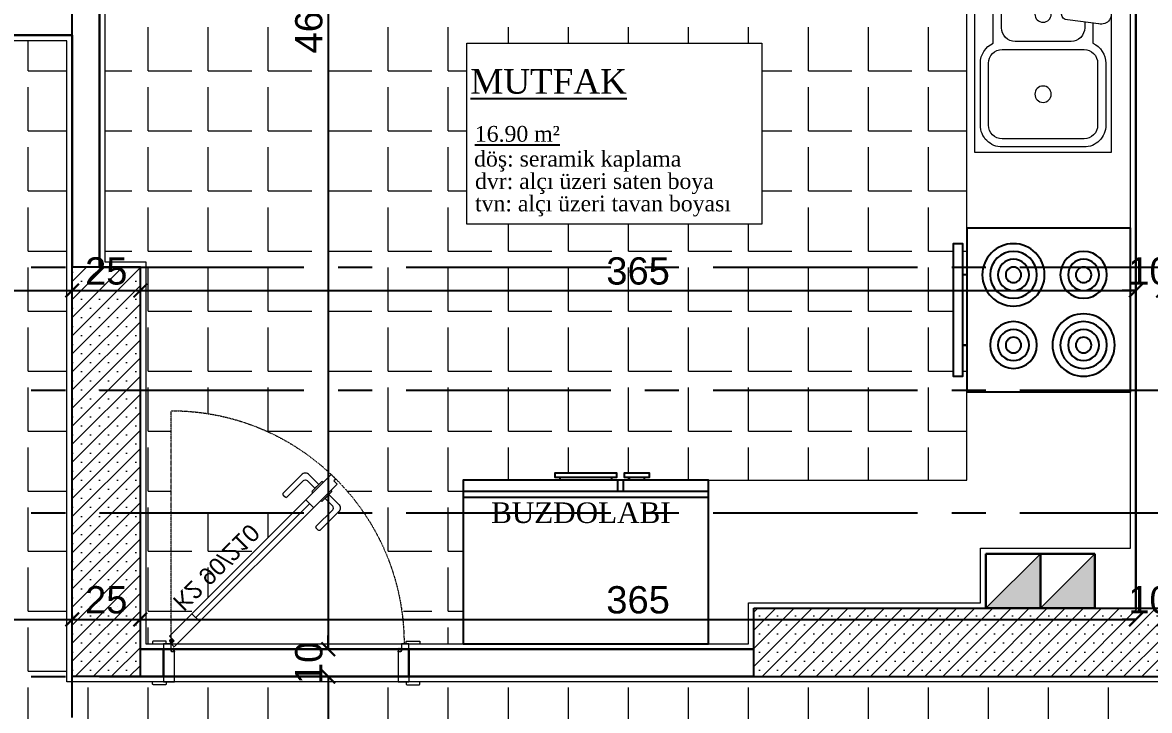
# Model space of a CAD drawing. Header units: millimetres. Extents: x 2778 to 13672, y 1832 to 5175.
# Drawn here: x 5573.4 to 5986.6, y 3942.8 to 4194.9 of the extents above; entities that cross this region are included whole.
import ezdxf

# ---------------------------------------------------------------- set-up
doc = ezdxf.new("R2010")
doc.units = ezdxf.units.MM
for name, pattern in [('CENTER2', [112.5, 75, -12.5, 12.5, -12.5]), ('DASHDOT2', [12.7, 6.35, -3.175, 0, -3.175]), ('DOTX2', [0.5, 0, -0.5])]:
    doc.linetypes.add(name, pattern=pattern)
for name, color, linetype in [('7-DCR-FRN', 8, 'Continuous'), ('@A_HH', 1, 'Continuous'), ('Panel', 7, 'Continuous'), ('Yazi', 7, 'Continuous')]:
    doc.layers.add(name, color=color, linetype=linetype)
for name, color, linetype, lineweight in [('aks', 251, 'DASHDOT2', 35), ('duvar', 232, 'Continuous', 30), ('ince', 37, 'Continuous', 0), ('iz', 1, 'DOTX2', 20), ('kapı', 3, 'Continuous', 18), ('sıva iç', 21, 'Continuous', 0), ('tarama', 251, 'Continuous', 0), ('TEFRİŞ', 251, 'Continuous', 25), ('yazı', 11, 'Continuous', 20), ('z - tarama', 251, 'Continuous', 18), ('ölçü dış', 192, 'Continuous', 20), ('ÖLÇÜ İÇ', 7, 'Continuous', 9)]:
    doc.layers.add(name, color=color, linetype=linetype, lineweight=lineweight)
doc.styles.get("Standard").update_dxf_attribs({"font": 'arial.ttf'})
doc.styles.add('STYLE3', font='times.ttf', dxfattribs={"height": 12})
doc.styles.add('Times roman', font='times.ttf')
doc.dimstyles.new('zulay iç ölçü', dxfattribs={"dimtxt": 10, "dimasz": 5, "dimexe": 0.18, "dimexo": 0, "dimgap": 2, "dimtad": 3, "dimdec": 0, "dimzin": 0, "dimdsep": 46, "dimtxsty": 'Standard', "dimblk": 'ARCHTICK', "dimcen": 0.09, "dimse1": 1, "dimse2": 1, "dimadec": 0, "dimazin": 0, "dimtfac": 1, "dimtdec": 0, "dimtix": 1, "dimtofl": 0, "dimtmove": 0, "dimatfit": 3, "dimldrblk": 'ARCHTICK', "dimfxl": 1, "dimtolj": 1, "dimtzin": 0, "dimarcsym": 0})
pattern_1 = [(45, (0, 0), (-3.314563, 3.314563), []), (45, (3.3146, 0), (-3.314563, 3.314563), [0, -4.6875])]
pattern_2 = [(0, (-1057024.51, 409725.164), (0, 22), [16, -6]), (90, (-1057024.51, 409725.164), (-22, 1e-15), [16, -6])]

# ---------------------------------------------------------------- blocks, each defined once
blk = doc.blocks.new('IDE242Entity680')
at = {"layer": 'Panel', "linetype": 'Continuous', "lineweight": 5}
h = blk.add_hatch(dxfattribs=at)
h.set_pattern_fill('SACNCR', color=163, scale=50, style=0)
h.set_pattern_definition(pattern_1)
h.paths.add_polyline_path([(2690, 1490), (2840, 1490), (2840, 1465), (2690, 1465)])
blk = doc.blocks.new('IDE242Entity681')
at = {"layer": 'Panel', "color": 164, "linetype": 'Continuous', "lineweight": -3}
blk.add_lwpolyline([(2690, 1465), (2690, 1490)], dxfattribs=at)
blk = doc.blocks.new('IDE242Entity682')
at = {"layer": 'Panel', "color": 164, "linetype": 'Continuous', "lineweight": -3}
blk.add_lwpolyline([(2690, 1465), (2840, 1465)], dxfattribs=at)
blk = doc.blocks.new('IDE242Entity684')
at = {"layer": 'Panel', "color": 164, "linetype": 'Continuous', "lineweight": -3}
blk.add_lwpolyline([(2690, 1490), (2840, 1490)], dxfattribs=at)
blk = doc.blocks.new('IDE242Entity904')
at = {"layer": 'Panel', "linetype": 'Continuous', "lineweight": 5}
h = blk.add_hatch(dxfattribs=at)
h.set_pattern_fill('SACNCR', color=163, scale=50, style=0)
h.set_pattern_definition(pattern_1)
h.paths.add_polyline_path([(2440, 1465), (2440, 1615), (2465, 1615), (2465, 1465)])
blk = doc.blocks.new('IDE242Entity905')
at = {"layer": 'Panel', "color": 164, "linetype": 'Continuous', "lineweight": -3}
blk.add_lwpolyline([(2465, 1465), (2440, 1465)], dxfattribs=at)
blk = doc.blocks.new('IDE242Entity906')
at = {"layer": 'Panel', "color": 164, "linetype": 'Continuous', "lineweight": -3}
blk.add_lwpolyline([(2465, 1465), (2465, 1615)], dxfattribs=at)
blk = doc.blocks.new('IDE242Entity907')
at = {"layer": 'Panel', "color": 164, "linetype": 'Continuous', "lineweight": -3}
blk.add_lwpolyline([(2465, 1615), (2440, 1615)], dxfattribs=at)
blk = doc.blocks.new('IDE242Entity908')
at = {"layer": 'Panel', "color": 164, "linetype": 'Continuous', "lineweight": -3}
blk.add_lwpolyline([(2440, 1465), (2440, 1615)], dxfattribs=at)
blk = doc.blocks.new('sadsfsfsf')
at = {"layer": 'ince'}
for p, q in [((0.7, 0), (-0.7, 0)), ((0, 0.7), (0, -0.7))]:
    blk.add_line(p, q, dxfattribs=at)
for radius in [0.6, 0.45]:
    blk.add_circle((0, 0), radius, dxfattribs=at)
blk = doc.blocks.new('eddeded')
at = {"layer": 'duvar'}
for p, q in [((-48.21, 54.38), (-38.21, 54.38)), ((-48.21, -35.62), (-38.21, -35.62))]:
    blk.add_line(p, q, dxfattribs=at)
at = {"layer": 'ince'}
blk.add_line((-26.6, -23.78), (15.13, 17.96), dxfattribs=at)
for points in [[(-50.21, 53.38), (-50.96, 53.38, -0.414214), (-51.21, 53.63), (-51.21, 58.13, -0.414214), (-50.96, 58.38), (-50.21, 58.38)], [(-36.21, 53.38), (-35.46, 53.38, 0.414214), (-35.21, 53.63), (-35.21, 58.13, 0.414214), (-35.46, 58.38), (-36.21, 58.38)], [(-50.21, -34.62), (-50.96, -34.62, 0.414214), (-51.21, -34.87), (-51.21, -39.37, 0.414214), (-50.96, -39.62), (-50.21, -39.62)], [(-36.21, -34.62), (-35.46, -34.62, -0.414214), (-35.21, -34.87), (-35.21, -39.37, -0.414214), (-35.46, -39.62), (-36.21, -39.62)]]:
    blk.add_lwpolyline(points, format="xyb", dxfattribs=at)
for points in [[(-39.11, 51.33), (-39.11, 50.38), (-37.81, 50.68), (-37.81, 50.81, -0.112206), (-37.91, 50.76), (-38.72, 50.57, -0.482314), (-39.02, 50.82), (-39.02, 51.24, -0.414214), (-38.77, 51.49), (-37.97, 51.49, -0.170049), (-37.81, 51.43), (-37.81, 51.58), (-38.86, 51.58, 0.414214)], [(17.08, 23.59), (18.49, 25), (14.96, 28.54, 0.414214), (12.13, 28.54), (5.41, 21.82, 0.414214), (5.41, 21.11), (6.12, 20.4, 0.414214), (6.83, 20.4), (12.84, 26.41, -0.414214), (14.25, 26.41)], [(20.76, 19.91), (22.17, 21.32), (25.71, 17.79, -0.414214), (25.71, 14.96), (18.99, 8.24, -0.414214), (18.28, 8.24), (17.58, 8.95, -0.414214), (17.58, 9.66), (23.59, 15.67, 0.414214), (23.59, 17.08)], [(-39.11, -31.62), (-39.11, -32.57, 0.414214), (-38.86, -32.82), (-37.81, -32.82), (-37.81, -32.67, -0.170049), (-37.97, -32.73), (-38.77, -32.73, -0.414214), (-39.02, -32.48), (-39.02, -32.06, -0.482314), (-38.72, -31.81), (-37.91, -32, -0.112206), (-37.81, -32.05), (-37.81, -31.92)]]:
    blk.add_lwpolyline(points, format="xyb", close=True, dxfattribs=at)
for points in [[(20.04, 25.7), (19.62, 26.12), (15.96, 22.47), (16.38, 22.04)], [(22.87, 22.87), (23.29, 22.44), (19.64, 18.79), (19.21, 19.21)]]:
    blk.add_lwpolyline(points, dxfattribs=at)
at = {"layer": 'iz', "ltscale": 0.1}
for p, q in [((-48.21, -35.62), (-48.21, 54.38)), ((-38.21, -35.62), (-38.21, 54.38)), ((-36.21, -32.82), (49.19, -32.82))]:
    blk.add_line(p, q, dxfattribs=at)
blk.add_arc((-36.22, -32.83), 85.41, 0.0042, 89.9958, dxfattribs=at)
at = {"layer": 'kapı'}
for p, q in [((13.72, 19.37), (16.54, 16.54)), ((-28.02, -22.36), (-25.19, -25.19))]:
    blk.add_line(p, q, dxfattribs=at)
for points in [[(-36.21, 54.38), (-36.21, 51.58), (-38.86, 51.58, 0.414214), (-39.11, 51.33), (-39.11, 50.38), (-50.21, 50.38), (-50.21, 54.38)], [(-50.21, -35.62), (-50.21, -31.62), (-39.11, -31.62), (-39.11, -32.57, 0.414214), (-38.86, -32.82), (-36.21, -32.82), (-36.21, -35.62), (-36.21, -35.62)]]:
    blk.add_lwpolyline(points, format="xyb", dxfattribs=at)
blk.add_lwpolyline([(-36.21, -32.82), (-35.15, -31.76), (-33.46, -33.46), (25.87, 25.87), (24.17, 27.57), (23.47, 26.86), (22.33, 27.99), (-37.35, -31.69), (-36.21, -32.82)], dxfattribs=at)
at = {"layer": 'sıva iç'}
for p, q in [((-48.21, 54.38), (-50.21, 54.38)), ((-38.21, 54.38), (-36.21, 54.38)), ((-48.21, -35.62), (-50.21, -35.62)), ((-36.21, -35.62), (-38.21, -35.62))]:
    blk.add_line(p, q, dxfattribs=at)
at = {"layer": 'ölçü dış'}
blk.add_line((-38.21, -35.62), (-48.21, -35.62), dxfattribs=at)
at = {"layer": 'ince', "rotation": 90}
blk.add_blockref('sadsfsfsf', (-35.15, -32.82), dxfattribs=at)
at = {"layer": 'yazı'}
blk.add_text('K2 90/210', height=6.328, rotation=45, dxfattribs=at).set_placement((-20.24, -32.71))
blk = doc.blocks.new('DGFDGFDG')
at = {"layer": 'tarama'}
h = blk.add_hatch(color=256, dxfattribs=at)
h.dxf.hatch_style = 1
h.paths.add_polyline_path([(650023.04, -115859.89), (650043.04, -115879.89), (650043.04, -115859.89)])
h = blk.add_hatch(color=256, dxfattribs=at)
h.dxf.hatch_style = 1
h.paths.add_polyline_path([(650043.04, -115859.89), (650063.04, -115879.89), (650063.04, -115859.89)])
at = {"layer": '@A_HH', "linetype": 'Continuous', "lineweight": 0}
for p, q in [((650043.04, -115879.89), (650043.04, -115859.89)), ((650043.04, -115879.89), (650043.04, -115859.89)), ((650063.04, -115879.89), (650063.04, -115859.89)), ((650063.04, -115879.89), (650063.04, -115859.89))]:
    blk.add_line(p, q, dxfattribs=at)
at = {"layer": 'duvar'}
for p, q in [((650043.04, -115859.89), (650023.04, -115859.89)), ((650043.04, -115859.89), (650023.04, -115859.89)), ((650043.04, -115859.89), (650023.04, -115859.89)), ((650023.04, -115859.89), (650043.04, -115859.89)), ((650043.04, -115859.89), (650023.04, -115859.89)), ((650043.04, -115859.89), (650023.04, -115859.89)), ((650023.04, -115859.89), (650043.04, -115859.89)), ((650063.04, -115859.89), (650043.04, -115859.89)), ((650063.04, -115859.89), (650043.04, -115859.89)), ((650063.04, -115859.89), (650043.04, -115859.89)), ((650043.04, -115859.89), (650063.04, -115859.89)), ((650063.04, -115859.89), (650043.04, -115859.89)), ((650063.04, -115859.89), (650043.04, -115859.89)), ((650043.04, -115859.89), (650063.04, -115859.89)), ((650043.04, -115859.89), (650043.04, -115879.89)), ((650043.04, -115859.89), (650043.04, -115879.89)), ((650043.04, -115859.89), (650043.04, -115879.89)), ((650043.04, -115879.89), (650043.04, -115859.89)), ((650043.04, -115859.89), (650043.04, -115879.89)), ((650043.04, -115879.89), (650043.04, -115859.89)), ((650043.04, -115879.89), (650043.04, -115859.89)), ((650063.04, -115859.89), (650063.04, -115879.89)), ((650063.04, -115859.89), (650063.04, -115879.89)), ((650063.04, -115859.89), (650063.04, -115879.89)), ((650063.04, -115879.89), (650063.04, -115859.89)), ((650063.04, -115859.89), (650063.04, -115879.89)), ((650063.04, -115879.89), (650063.04, -115859.89)), ((650063.04, -115879.89), (650063.04, -115859.89)), ((650043.04, -115864.89), (650043.04, -115869.89)), ((650063.04, -115864.89), (650063.04, -115869.89)), ((650023.04, -115879.89), (650043.04, -115879.89)), ((650043.04, -115879.89), (650023.04, -115879.89)), ((650023.04, -115879.89), (650043.04, -115879.89)), ((650023.04, -115879.89), (650043.04, -115879.89)), ((650023.04, -115879.89), (650043.04, -115879.89)), ((650023.04, -115879.89), (650043.04, -115879.89)), ((650023.04, -115879.89), (650043.04, -115879.89)), ((650043.04, -115879.89), (650023.04, -115879.89)), ((650043.04, -115879.89), (650023.04, -115879.89)), ((650043.04, -115879.89), (650023.04, -115879.89)), ((650023.04, -115879.89), (650043.04, -115879.89)), ((650043.04, -115879.89), (650023.04, -115879.89)), ((650043.04, -115879.89), (650023.04, -115879.89)), ((650023.04, -115879.89), (650043.04, -115879.89)), ((650043.04, -115879.89), (650063.04, -115879.89)), ((650063.04, -115879.89), (650043.04, -115879.89)), ((650043.04, -115879.89), (650063.04, -115879.89)), ((650043.04, -115879.89), (650063.04, -115879.89)), ((650043.04, -115879.89), (650063.04, -115879.89)), ((650043.04, -115879.89), (650063.04, -115879.89)), ((650043.04, -115879.89), (650063.04, -115879.89)), ((650063.04, -115879.89), (650043.04, -115879.89)), ((650063.04, -115879.89), (650043.04, -115879.89)), ((650063.04, -115879.89), (650043.04, -115879.89)), ((650043.04, -115879.89), (650063.04, -115879.89)), ((650063.04, -115879.89), (650043.04, -115879.89)), ((650063.04, -115879.89), (650043.04, -115879.89)), ((650043.04, -115879.89), (650063.04, -115879.89))]:
    blk.add_line(p, q, dxfattribs=at)
at = {"layer": 'duvar', "color": 7}
for p, q in [((650043.04, -115859.89), (650023.04, -115859.89)), ((650023.04, -115859.89), (650023.04, -115879.89)), ((650063.04, -115859.89), (650043.04, -115859.89)), ((650043.04, -115859.89), (650043.04, -115879.89)), ((650043.04, -115859.89), (650043.04, -115879.89)), ((650063.04, -115859.89), (650063.04, -115879.89)), ((650043.04, -115879.89), (650023.04, -115879.89)), ((650043.04, -115879.89), (650023.04, -115879.89)), ((650041.04, -115879.89), (650043.04, -115879.89)), ((650063.04, -115879.89), (650043.04, -115879.89)), ((650063.04, -115879.89), (650043.04, -115879.89)), ((650061.04, -115879.89), (650063.04, -115879.89))]:
    blk.add_line(p, q, dxfattribs=at)
at = {"layer": 'duvar'}
for points in [[(650023.04, -115859.89), (650043.04, -115859.89)], [(650043.04, -115859.89), (650063.04, -115859.89)], [(650043.04, -115879.89), (650043.04, -115859.89)], [(650063.04, -115879.89), (650063.04, -115859.89)], [(650023.04, -115879.89), (650043.04, -115879.89)], [(650043.04, -115879.89), (650063.04, -115879.89)]]:
    blk.add_lwpolyline(points, dxfattribs=at)
at = {"layer": 'ince'}
for p, q in [((650043.04, -115879.89), (650023.04, -115859.89)), ((650063.04, -115879.89), (650043.04, -115859.89))]:
    blk.add_line(p, q, dxfattribs=at)
at = {"layer": 'sıva iç'}
for p, q in [((650041.04, -115879.85), (650041.04, -115879.89)), ((650061.04, -115879.85), (650061.04, -115879.89))]:
    blk.add_line(p, q, dxfattribs=at)
blk = doc.blocks.new('*U36')
at = {"layer": '7-DCR-FRN', "linetype": 'Continuous', "lineweight": 5}
for p, q in [((47.01, 46.31), (48.55, 33.93)), ((54.39, 46.31), (52.85, 33.93))]:
    blk.add_line(p, q, dxfattribs=at)
at = {"layer": '7-DCR-FRN', "linetype": 'Continuous', "lineweight": 18}
for p, q in [((63.7, 26.5), (82.2, 45)), ((63.7, 36.5), (72.2, 45)), ((63.7, 31.5), (77.2, 45)), ((64.06, 41.86), (66.84, 44.64)), ((68.7, 26.5), (87.2, 45)), ((73.7, 26.5), (91.85, 44.65)), ((78.7, 26.5), (94.46, 42.26)), ((83.7, 26.5), (95, 37.8)), ((88.7, 26.5), (95, 32.8)), ((93.7, 26.5), (95, 27.8)), ((63.7, 23.5), (82.2, 5)), ((68.7, 23.5), (87.2, 5)), ((73.7, 23.5), (91.85, 5.35)), ((78.7, 23.5), (94.46, 7.74)), ((83.7, 23.5), (95, 12.2)), ((88.7, 23.5), (95, 17.2)), ((93.7, 23.5), (95, 22.2)), ((63.7, 18.5), (77.2, 5)), ((63.7, 13.5), (72.2, 5)), ((64.06, 8.14), (66.84, 5.36))]:
    blk.add_line(p, q, dxfattribs=at)
at = {"layer": '7-DCR-FRN', "linetype": 'Continuous', "lineweight": 18, "flags": 128}
blk.add_lwpolyline([(100, 50), (0, 50), (0, 0), (100, 0)], close=True, dxfattribs=at)
blk.add_lwpolyline([(100, 50), (0, 50), (0, 0), (100, 0)], close=True, dxfattribs=at)
for points in [[(47.39, 43.25), (40.01, 43.25, 0.296358), (32.7, 48), (10, 48, 0.414214), (2, 40), (2, 10, 0.414214), (10, 2), (32.7, 2, 0.296358), (40.01, 6.75), (61.39, 6.75)], [(61.39, 6.75, 0.296358), (68.7, 2), (90, 2, 0.414214), (98, 10), (98, 40, 0.414214), (90, 48), (68.7, 48, 0.296358), (61.39, 43.25), (54.01, 43.25)], [(47.76, 40.25), (45.7, 40.25, 0.414214), (40.7, 35.25), (40.7, 14.75, 0.414214), (45.7, 9.75), (55.7, 9.75)], [(55.7, 9.75, 0.414214), (60.7, 14.75), (60.7, 35.25, 0.414214), (55.7, 40.25), (53.64, 40.25)]]:
    blk.add_lwpolyline(points, format="xyb", dxfattribs=at)
blk.add_lwpolyline([(10, 45, 0.414214), (5, 40), (5, 10, 0.414214), (10, 5), (32.7, 5, 0.414214), (37.7, 10), (37.7, 40, 0.414214), (32.7, 45)], format="xyb", close=True, dxfattribs=at)
at = {"layer": '7-DCR-FRN', "linetype": 'Continuous', "lineweight": 18}
for centre in [(21.35, 25), (50.7, 25)]:
    blk.add_circle(centre, 3, dxfattribs=at)
at = {"layer": '7-DCR-FRN', "linetype": 'Continuous', "lineweight": 5}
for centre, radius, start, end in [((50.7, 46.31), 3.69, 345.7493, 194.2507), ((50.7, 33.93), 2.15, 180, 0)]:
    blk.add_arc(centre, radius, start, end, dxfattribs=at)
blk = doc.blocks.new('*U30')
at = {"layer": '7-DCR-FRN'}
for p, q in [((-12.86, 28.18), (-12.86, 29.57)), ((12.86, 28.18), (12.86, 29.57))]:
    blk.add_line(p, q, dxfattribs=at)
for points in [[(12.86, 28.18), (30, 28.18), (30, -31.82), (-30, -31.82), (-30, 28.18), (-12.86, 28.18), (-12.86, 29.57), (-24.29, 29.57), (-24.29, 33.18), (24.29, 33.18), (24.29, 29.57), (12.86, 29.57)], [(24.29, 29.57), (-24.29, 29.57), (-24.29, 33.18), (24.29, 33.18)], [(-30, -31.82), (-30, 28.18), (30, 28.18), (30, -31.82)]]:
    blk.add_lwpolyline(points, close=True, dxfattribs=at)
for centre, radius in [((-12.86, 11.04), 11.43), ((-12.86, 11.04), 8.57), ((-12.86, 11.04), 5.71), ((12.86, 11.04), 8.57), ((12.86, 11.04), 5.71), ((-12.86, 11.04), 2.86), ((12.86, 11.04), 2.86), ((12.86, -14.67), 11.43), ((-12.86, -14.67), 8.57), ((12.86, -14.67), 8.57), ((-12.86, -14.67), 5.71), ((-12.86, -14.67), 2.86), ((12.86, -14.67), 5.71), ((12.86, -14.67), 2.86)]:
    blk.add_circle(centre, radius, dxfattribs=at)
blk = doc.blocks.new('*U32')
at = {"layer": '7-DCR-FRN'}
for p, q in [((4.21, 0), (4.21, 90)), ((6.33, 0), (6.33, 90)), ((0, 54.44), (-0.9, 54.44)), ((0, 54.44), (-0.9, 54.44)), ((-0.9, 35.54), (0, 35.54)), ((-0.9, 35.54), (0, 35.54)), ((0, 28.93), (-0.9, 28.93)), ((0, 28.93), (-0.9, 28.93)), ((0, 31.25), (4.21, 31.25)), ((-0.9, 23.6), (0, 23.6)), ((-0.9, 23.6), (0, 23.6))]:
    blk.add_line(p, q, dxfattribs=at)
for points in [[(0, 90), (60, 90), (60, 0), (0, 0)], [(-2.7, 56.28), (-2.7, 33.69), (-0.9, 33.69), (-0.9, 56.28)], [(-2.7, 21.76), (-0.9, 21.76), (-0.9, 30.77), (-2.7, 30.77)]]:
    blk.add_lwpolyline(points, close=True, dxfattribs=at)
for points in [[(0, 54.44), (0, 90), (60, 90), (60, 0), (0, 0), (0, 23.6)], [(-0.9, 54.44), (-0.9, 56.28), (-2.7, 56.28), (-2.7, 33.69), (-0.9, 33.69), (-0.9, 35.54)], [(0, 28.93), (0, 35.54)], [(4.21, 33.21), (0, 33.21), (0, 33.69)], [(-0.9, 28.93), (-0.9, 30.77), (-2.7, 30.77), (-2.7, 21.76), (-0.9, 21.76), (-0.9, 23.6)]]:
    blk.add_lwpolyline(points, dxfattribs=at)
blk = doc.blocks.new('_ArchTick')
at = {"color": 0, "linetype": 'ByBlock', "const_width": 0.15}
blk.add_lwpolyline([(-0.5, -0.5), (0.5, 0.5)], dxfattribs=at)
blk = doc.blocks.new('*D2625')
at = {"layer": 'Defpoints', "color": 0, "transparency": 16777216}
for p in [(4741.58, 4096.71), (5591.58, 4096.71), (5591.58, 4096.71)]:
    blk.add_point(p, dxfattribs=at)
at = {"layer": 'ÖLÇÜ İÇ', "color": 0, "lineweight": -2, "transparency": 16777216}
blk.add_line((4741.58, 4096.71), (5591.58, 4096.71), dxfattribs=at)
at = {"layer": 'ÖLÇÜ İÇ', "color": 0, "lineweight": -2, "transparency": 16777216, "xscale": 5, "yscale": 5, "zscale": 5, "rotation": 180}
blk.add_blockref('_ArchTick', (4741.58, 4096.71), dxfattribs=at)
at = {"layer": 'ÖLÇÜ İÇ', "color": 0, "lineweight": -2, "transparency": 16777216, "xscale": 5, "yscale": 5, "zscale": 5}
blk.add_blockref('_ArchTick', (5591.58, 4096.71), dxfattribs=at)
at = {"layer": 'ÖLÇÜ İÇ', "color": 0, "transparency": 16777216, "insert": (5166.58, 4103.81), "char_height": 10, "attachment_point": 5}
blk.add_mtext('\\A1;850', dxfattribs=at)
blk = doc.blocks.new('*D2626')
at = {"layer": 'Defpoints', "color": 0, "transparency": 16777216}
for p in [(5591.58, 4096.71), (5616.58, 4096.71), (5616.58, 4096.71)]:
    blk.add_point(p, dxfattribs=at)
at = {"layer": 'ÖLÇÜ İÇ', "color": 0, "lineweight": -2, "transparency": 16777216}
blk.add_line((5591.58, 4096.71), (5616.58, 4096.71), dxfattribs=at)
at = {"layer": 'ÖLÇÜ İÇ', "color": 0, "lineweight": -2, "transparency": 16777216, "xscale": 5, "yscale": 5, "zscale": 5, "rotation": 180}
blk.add_blockref('_ArchTick', (5591.58, 4096.71), dxfattribs=at)
at = {"layer": 'ÖLÇÜ İÇ', "color": 0, "lineweight": -2, "transparency": 16777216, "xscale": 5, "yscale": 5, "zscale": 5}
blk.add_blockref('_ArchTick', (5616.58, 4096.71), dxfattribs=at)
at = {"layer": 'ÖLÇÜ İÇ', "color": 0, "transparency": 16777216, "insert": (5604.08, 4103.81), "char_height": 10, "attachment_point": 5}
blk.add_mtext('\\A1;25', dxfattribs=at)
blk = doc.blocks.new('*D2627')
at = {"layer": 'Defpoints', "color": 0, "transparency": 16777216}
for p in [(5616.58, 4096.71), (5981.58, 4096.71), (5981.58, 4096.71)]:
    blk.add_point(p, dxfattribs=at)
at = {"layer": 'ÖLÇÜ İÇ', "color": 0, "lineweight": -2, "transparency": 16777216}
blk.add_line((5616.58, 4096.71), (5981.58, 4096.71), dxfattribs=at)
at = {"layer": 'ÖLÇÜ İÇ', "color": 0, "lineweight": -2, "transparency": 16777216, "xscale": 5, "yscale": 5, "zscale": 5, "rotation": 180}
blk.add_blockref('_ArchTick', (5616.58, 4096.71), dxfattribs=at)
at = {"layer": 'ÖLÇÜ İÇ', "color": 0, "lineweight": -2, "transparency": 16777216, "xscale": 5, "yscale": 5, "zscale": 5}
blk.add_blockref('_ArchTick', (5981.58, 4096.71), dxfattribs=at)
at = {"layer": 'ÖLÇÜ İÇ', "color": 0, "transparency": 16777216, "insert": (5799.08, 4103.81), "char_height": 10, "attachment_point": 5}
blk.add_mtext('\\A1;365', dxfattribs=at)
blk = doc.blocks.new('*D2628')
at = {"layer": 'Defpoints', "color": 0, "transparency": 16777216}
for p in [(5981.58, 4096.71), (5991.58, 4096.71), (5991.58, 4096.71)]:
    blk.add_point(p, dxfattribs=at)
at = {"layer": 'ÖLÇÜ İÇ', "color": 0, "lineweight": -2, "transparency": 16777216}
for p, q in [((5981.58, 4096.71), (5976.58, 4096.71)), ((5991.58, 4096.71), (5996.58, 4096.71))]:
    blk.add_line(p, q, dxfattribs=at)
at = {"layer": 'ÖLÇÜ İÇ', "color": 0, "lineweight": -2, "transparency": 16777216, "xscale": 5, "yscale": 5, "zscale": 5}
blk.add_blockref('_ArchTick', (5981.58, 4096.71), dxfattribs=at)
at = {"layer": 'ÖLÇÜ İÇ', "color": 0, "lineweight": -2, "transparency": 16777216, "xscale": 5, "yscale": 5, "zscale": 5, "rotation": 180}
blk.add_blockref('_ArchTick', (5991.58, 4096.71), dxfattribs=at)
at = {"layer": 'ÖLÇÜ İÇ', "color": 0, "transparency": 16777216, "insert": (5986.58, 4103.81), "char_height": 10, "attachment_point": 5}
blk.add_mtext('\\A1;10', dxfattribs=at)
blk = doc.blocks.new('*D2657')
at = {"layer": 'Defpoints', "color": 0, "transparency": 16777216}
for p in [(5391.58, 3976.17), (5591.58, 3976.17), (5591.58, 3976.17)]:
    blk.add_point(p, dxfattribs=at)
at = {"layer": 'ÖLÇÜ İÇ', "color": 0, "lineweight": -2, "transparency": 16777216}
blk.add_line((5391.58, 3976.17), (5591.58, 3976.17), dxfattribs=at)
at = {"layer": 'ÖLÇÜ İÇ', "color": 0, "lineweight": -2, "transparency": 16777216, "xscale": 5, "yscale": 5, "zscale": 5, "rotation": 180}
blk.add_blockref('_ArchTick', (5391.58, 3976.17), dxfattribs=at)
at = {"layer": 'ÖLÇÜ İÇ', "color": 0, "lineweight": -2, "transparency": 16777216, "xscale": 5, "yscale": 5, "zscale": 5}
blk.add_blockref('_ArchTick', (5591.58, 3976.17), dxfattribs=at)
at = {"layer": 'ÖLÇÜ İÇ', "color": 0, "transparency": 16777216, "insert": (5491.58, 3983.28), "char_height": 10, "attachment_point": 5}
blk.add_mtext('\\A1;200', dxfattribs=at)
blk = doc.blocks.new('*D2658')
at = {"layer": 'Defpoints', "color": 0, "transparency": 16777216}
for p in [(5591.58, 3976.17), (5616.58, 3976.17), (5616.58, 3976.17)]:
    blk.add_point(p, dxfattribs=at)
at = {"layer": 'ÖLÇÜ İÇ', "color": 0, "lineweight": -2, "transparency": 16777216}
blk.add_line((5591.58, 3976.17), (5616.58, 3976.17), dxfattribs=at)
at = {"layer": 'ÖLÇÜ İÇ', "color": 0, "lineweight": -2, "transparency": 16777216, "xscale": 5, "yscale": 5, "zscale": 5, "rotation": 180}
blk.add_blockref('_ArchTick', (5591.58, 3976.17), dxfattribs=at)
at = {"layer": 'ÖLÇÜ İÇ', "color": 0, "lineweight": -2, "transparency": 16777216, "xscale": 5, "yscale": 5, "zscale": 5}
blk.add_blockref('_ArchTick', (5616.58, 3976.17), dxfattribs=at)
at = {"layer": 'ÖLÇÜ İÇ', "color": 0, "transparency": 16777216, "insert": (5604.08, 3983.28), "char_height": 10, "attachment_point": 5}
blk.add_mtext('\\A1;25', dxfattribs=at)
blk = doc.blocks.new('*D2659')
at = {"layer": 'Defpoints', "color": 0, "transparency": 16777216}
for p in [(5981.58, 3980.23), (5616.58, 3976.17), (5981.58, 3976.17)]:
    blk.add_point(p, dxfattribs=at)
at = {"layer": 'ÖLÇÜ İÇ', "color": 0, "lineweight": -2, "transparency": 16777216}
blk.add_line((5616.58, 3976.17), (5981.58, 3976.17), dxfattribs=at)
at = {"layer": 'ÖLÇÜ İÇ', "color": 0, "lineweight": -2, "transparency": 16777216, "xscale": 5, "yscale": 5, "zscale": 5, "rotation": 180}
blk.add_blockref('_ArchTick', (5616.58, 3976.17), dxfattribs=at)
at = {"layer": 'ÖLÇÜ İÇ', "color": 0, "lineweight": -2, "transparency": 16777216, "xscale": 5, "yscale": 5, "zscale": 5}
blk.add_blockref('_ArchTick', (5981.58, 3976.17), dxfattribs=at)
at = {"layer": 'ÖLÇÜ İÇ', "color": 0, "transparency": 16777216, "insert": (5799.08, 3983.28), "char_height": 10, "attachment_point": 5}
blk.add_mtext('\\A1;365', dxfattribs=at)
blk = doc.blocks.new('*D2660')
at = {"layer": 'Defpoints', "color": 0, "transparency": 16777216}
for p in [(5981.58, 3980.23), (5991.58, 3980.23), (5991.58, 3976.17)]:
    blk.add_point(p, dxfattribs=at)
at = {"layer": 'ÖLÇÜ İÇ', "color": 0, "lineweight": -2, "transparency": 16777216}
for p, q in [((5981.58, 3976.17), (5976.58, 3976.17)), ((5991.58, 3976.17), (5996.58, 3976.17))]:
    blk.add_line(p, q, dxfattribs=at)
at = {"layer": 'ÖLÇÜ İÇ', "color": 0, "lineweight": -2, "transparency": 16777216, "xscale": 5, "yscale": 5, "zscale": 5}
blk.add_blockref('_ArchTick', (5981.58, 3976.17), dxfattribs=at)
at = {"layer": 'ÖLÇÜ İÇ', "color": 0, "lineweight": -2, "transparency": 16777216, "xscale": 5, "yscale": 5, "zscale": 5, "rotation": 180}
blk.add_blockref('_ArchTick', (5991.58, 3976.17), dxfattribs=at)
at = {"layer": 'ÖLÇÜ İÇ', "color": 0, "transparency": 16777216, "insert": (5986.58, 3983.28), "char_height": 10, "attachment_point": 5}
blk.add_mtext('\\A1;10', dxfattribs=at)
blk = doc.blocks.new('*D2553')
at = {"layer": 'Defpoints', "color": 0, "transparency": 16777216}
for p in [(5685.49, 4425.23), (5685.49, 3965.23), (5685.49, 3965.23)]:
    blk.add_point(p, dxfattribs=at)
at = {"layer": 'ÖLÇÜ İÇ', "color": 0, "lineweight": -2, "transparency": 16777216}
blk.add_line((5685.49, 4425.23), (5685.49, 3965.23), dxfattribs=at)
at = {"layer": 'ÖLÇÜ İÇ', "color": 0, "lineweight": -2, "transparency": 16777216, "xscale": 5, "yscale": 5, "zscale": 5}
for p, rotation in [((5685.49, 4425.23), 90), ((5685.49, 3965.23), 270)]:
    blk.add_blockref('_ArchTick', p, dxfattribs=dict(at, rotation=rotation))
at = {"layer": 'ÖLÇÜ İÇ', "color": 0, "transparency": 16777216, "insert": (5678.39, 4195.23), "char_height": 10, "attachment_point": 5, "rotation": 90}
blk.add_mtext('\\A1;460', dxfattribs=at)
blk = doc.blocks.new('*D2554')
at = {"layer": 'Defpoints', "color": 0, "transparency": 16777216}
for p in [(5685.49, 3965.23), (5685.49, 3955.23), (5685.49, 3955.23)]:
    blk.add_point(p, dxfattribs=at)
at = {"layer": 'ÖLÇÜ İÇ', "color": 0, "lineweight": -2, "transparency": 16777216}
for p, q in [((5685.49, 3965.23), (5685.49, 3970.23)), ((5685.49, 3955.23), (5685.49, 3950.23))]:
    blk.add_line(p, q, dxfattribs=at)
at = {"layer": 'ÖLÇÜ İÇ', "color": 0, "lineweight": -2, "transparency": 16777216, "xscale": 5, "yscale": 5, "zscale": 5}
for p, rotation in [((5685.49, 3965.23), 270), ((5685.49, 3955.23), 90)]:
    blk.add_blockref('_ArchTick', p, dxfattribs=dict(at, rotation=rotation))
at = {"layer": 'ÖLÇÜ İÇ', "color": 0, "transparency": 16777216, "insert": (5678.39, 3960.23), "char_height": 10, "attachment_point": 5, "rotation": 90}
blk.add_mtext('\\A1;10', dxfattribs=at)
blk = doc.blocks.new('*D2555')
at = {"layer": 'Defpoints', "color": 0, "transparency": 16777216}
for p in [(5685.49, 3955.23), (5685.49, 3825.23), (5685.49, 3825.23)]:
    blk.add_point(p, dxfattribs=at)
at = {"layer": 'ÖLÇÜ İÇ', "color": 0, "lineweight": -2, "transparency": 16777216}
blk.add_line((5685.49, 3955.23), (5685.49, 3825.23), dxfattribs=at)
at = {"layer": 'ÖLÇÜ İÇ', "color": 0, "lineweight": -2, "transparency": 16777216, "xscale": 5, "yscale": 5, "zscale": 5}
for p, rotation in [((5685.49, 3955.23), 90), ((5685.49, 3825.23), 270)]:
    blk.add_blockref('_ArchTick', p, dxfattribs=dict(at, rotation=rotation))
at = {"layer": 'ÖLÇÜ İÇ', "color": 0, "transparency": 16777216, "insert": (5678.38, 3890.23), "char_height": 10, "attachment_point": 5, "rotation": 90}
blk.add_mtext('\\A1;130', dxfattribs=at)

msp = doc.modelspace()

# ---------------------------------------------------------------- hatches: boundary and pattern name
at = {"layer": 'z - tarama'}
h = msp.add_hatch(dxfattribs=at)
h.set_pattern_fill('ANGLE', color=252, scale=80, style=0)
h.set_pattern_definition(pattern_2)
h.paths.add_polyline_path([(5734.9, 4015.23), (5698.51, 4015.23, -0.148857), (5714.08, 3967.98, -0.416778), (5714.33, 3968.23), (5719.08, 3968.23), (5719.08, 3967.23), (5734.9, 3967.23)])
h.paths.add_polyline_path([(5768.62, 4029.93), (5791.2, 4029.93), (5791.2, 4028.13), (5789.36, 4028.13), (5789.36, 4027.23), (5795.97, 4027.23), (5795.97, 4028.13), (5794.12, 4028.13), (5794.12, 4029.93), (5803.14, 4029.93), (5803.14, 4028.13), (5801.29, 4028.13), (5801.29, 4027.23), (5824.9, 4027.23), (5919.58, 4027.23), (5919.58, 4060.23), (5618.58, 4060.23), (5618.58, 4015.23), (5627.88, 4015.23), (5627.88, 4052.63, -0.191599), (5686.55, 4029.29), (5686.57, 4029.32), (5688.27, 4027.62, -0.047156), (5698.51, 4015.23), (5734.9, 4015.23), (5734.9, 4027.23), (5770.46, 4027.23), (5770.46, 4028.13), (5768.62, 4028.13)])
h.paths.add_polyline_path([(5672.49, 4015.23), (5618.58, 4015.23), (5618.58, 3967.23), (5621.08, 3967.23), (5621.08, 3967.98, -0.414214), (5621.33, 3968.23), (5625.83, 3968.23, -0.414214), (5626.08, 3967.98), (5626.08, 3967.23), (5627.88, 3967.23), (5628.94, 3968.3), (5627.25, 3969.99)])
h.paths.add_polyline_path([(5627.88, 3967.85), (5627.88, 3967.7, 0.414214), (5628.48, 3968.3), (5628.33, 3968.3, -0.414214)], flags=16)
h.paths.add_polyline_path([(5914.58, 4105.23), (5618.58, 4105.23), (5618.58, 4060.23), (5919.58, 4060.23), (5919.58, 4076.73), (5918.2, 4076.73), (5918.2, 4065.3), (5914.58, 4065.3)])
h.paths.add_polyline_path([(5919.58, 4267.72), (5917.67, 4267.72, -0.414214), (5917.17, 4268.22), (5917.17, 4297.22, -0.414214), (5917.67, 4297.72), (5919.58, 4297.72), (5919.58, 4331.08), (5917.67, 4331.08, -0.414214), (5917.17, 4331.58), (5917.17, 4360.58, -0.414214), (5917.67, 4361.08), (5919.58, 4361.08), (5919.58, 4423.23), (5618.58, 4423.23), (5618.58, 4408.23), (5603.58, 4408.23), (5603.58, 4330.9), (5623.58, 4330.9), (5625.05, 4360.96), (5662.11, 4360.96), (5663.58, 4330.9), (5688.58, 4330.9), (5690.05, 4360.96), (5727.11, 4360.96), (5728.58, 4330.89), (5743.58, 4330.89), (5743.58, 4260.89), (5728.58, 4260.89), (5727.11, 4230.83), (5690.04, 4230.83), (5688.58, 4260.9), (5663.58, 4260.9), (5662.11, 4230.83), (5625.04, 4230.83), (5623.58, 4260.9), (5603.58, 4260.9), (5603.58, 4107.23), (5618.58, 4107.23), (5618.58, 4105.23), (5914.58, 4105.23), (5914.58, 4113.87), (5918.2, 4113.87), (5918.2, 4105.23), (5919.58, 4105.23)])
h.paths.add_polyline_path([(5736.27, 4187.4), (5844.5, 4187.4), (5844.5, 4120.97), (5736.27, 4120.97)], flags=16)
h.paths.add_polyline_path([(5627.99, 3985.45), (5661.55, 4019.01), (5668.26, 4012.29), (5634.7, 3978.73)], flags=9)
h.paths.add_polyline_path([(5735.29, 4166.33), (5796.09, 4166.33), (5796.09, 4180.13), (5735.29, 4180.13)], flags=24)
h.paths.add_polyline_path([(5737.75, 4149.66), (5771.15, 4149.66), (5771.15, 4158.46), (5737.75, 4158.46)], flags=8)
h.paths.add_polyline_path([(5737.01, 4138.38), (5815.12, 4138.38), (5815.12, 4149.98), (5737.01, 4149.98)], flags=8)
h.paths.add_polyline_path([(5737.35, 4121.94), (5832.96, 4121.94), (5832.96, 4133.57), (5737.35, 4133.57)], flags=8)
h.paths.add_polyline_path([(5737.35, 4130.14), (5826.81, 4130.14), (5826.81, 4141.77), (5737.35, 4141.77)], flags=8)
at = {"layer": 'z - tarama', "true_color": 0xffffff}
h = msp.add_hatch(dxfattribs=at)
h.set_pattern_fill('ANGLE', scale=80, style=0)
h.set_pattern_definition(pattern_2)
h.paths.add_polyline_path([(5261.58, 4105.23), (4951.58, 4105.23), (4951.58, 4062.23), (5249.58, 4062.23), (5249.58, 4077.23), (5261.58, 4077.23)])
h.paths.add_polyline_path([(5261.58, 4173.23), (5249.58, 4173.23), (5249.58, 4188.23), (5067.95, 4188.23), (5067.95, 4187.23), (5062.95, 4187.23), (5062.95, 4188.23), (5059.95, 4188.23), (4974.95, 4188.23), (4974.95, 4187.23), (4969.95, 4187.23), (4969.95, 4188.23), (4951.58, 4188.23), (4951.58, 4105.23), (5261.58, 4105.23)])
h.paths.add_polyline_path([(5065.51, 4107.06), (4955.75, 4107.06), (4955.75, 4172.73), (5065.51, 4172.73)], flags=16)
h.paths.add_polyline_path([(5461.7, 4166.1), (5571.46, 4166.1), (5571.46, 4105.23), (5589.58, 4105.23), (5589.58, 4188.23), (5375.94, 4188.23), (5375.94, 4187.23), (5370.94, 4187.23), (5370.94, 4188.23), (5367.94, 4188.23), (5282.94, 4188.23), (5282.94, 4187.23), (5277.94, 4187.23), (5277.94, 4188.23), (5263.58, 4188.23), (5263.58, 4173.23), (5261.58, 4173.23), (5261.58, 4105.23), (5461.7, 4105.23)])
h.paths.add_polyline_path([(5589.58, 4105.23), (5571.46, 4105.23), (5571.46, 4100.43), (5461.7, 4100.43), (5461.7, 4105.23), (5261.58, 4105.23), (5261.58, 4077.23), (5263.58, 4077.23), (5263.58, 4062.23), (5267.85, 4062.23), (5267.85, 4063.23), (5272.85, 4063.23), (5272.85, 4062.23), (5275.85, 4062.23), (5360.85, 4062.23), (5360.85, 4063.23), (5365.85, 4063.23), (5365.85, 4062.23), (5393.58, 4062.23), (5433.58, 4062.23), (5433.58, 4060.23), (5589.58, 4060.23)])
h.paths.add_polyline_path([(5589.58, 4060.23), (5433.58, 4060.23), (5433.58, 4015.23), (5589.58, 4015.23)])
h.paths.add_polyline_path([(5589.58, 4015.23), (5433.58, 4015.23), (5433.58, 3955.23), (5589.58, 3955.23)])
h.paths.add_polyline_path([(5591.58, 3953.23), (5589.58, 3953.23), (5589.58, 3955.23), (5433.58, 3955.23), (5433.58, 3865.23), (5453.73, 3865.23), (5453.73, 3922.63, -0.192382), (5519.46, 3896.37), (5519.49, 3896.39), (5521.18, 3894.69, -0.094205), (5541.23, 3865.23), (5591.58, 3865.23)])
h.paths.add_polyline_path([(5991.58, 3953.23), (5719.08, 3953.23), (5719.08, 3952.23), (5714.08, 3952.23), (5714.08, 3953.23), (5711.08, 3953.23), (5626.08, 3953.23), (5626.08, 3952.23), (5621.08, 3952.23), (5621.08, 3953.23), (5591.58, 3953.23), (5591.58, 3865.23), (5991.58, 3865.23)])
h.paths.add_polyline_path([(6119.58, 3945.31), (6118.58, 3945.31), (6118.58, 3950.31), (6119.58, 3950.31), (6119.58, 3953.23), (6093.14, 3953.23), (6093.14, 3952.23), (6088.14, 3952.23), (6088.14, 3953.23), (6085.14, 3953.23), (6000.14, 3953.23), (6000.14, 3952.23), (5995.14, 3952.23), (5995.14, 3953.23), (5991.58, 3953.23), (5991.58, 3865.23), (6119.58, 3865.23)])
h.paths.add_polyline_path([(6119.58, 3852.31), (6118.58, 3852.31), (6118.58, 3857.31), (6119.58, 3857.31), (6119.58, 3860.31), (6119.58, 3865.23), (5991.58, 3865.23), (5991.58, 3827.23), (6119.58, 3827.23)])
h.paths.add_polyline_path([(5991.58, 3865.23), (5591.58, 3865.23), (5591.58, 3827.23), (5991.58, 3827.23)])
h.paths.add_polyline_path([(5591.58, 3865.23), (5541.23, 3865.23, -0.101272), (5549.93, 3827.98, -0.416493), (5550.18, 3828.23), (5554.93, 3828.23), (5554.93, 3827.23), (5591.58, 3827.23)])
h.paths.add_polyline_path([(5488.33, 3865.23), (5433.58, 3865.23), (5433.58, 3857.23), (5433.58, 3827.23), (5446.93, 3827.23), (5446.93, 3828.23), (5451.93, 3828.23), (5451.93, 3827.23), (5453.73, 3827.23), (5454.79, 3828.3), (5453.09, 3829.99)])
h.paths.add_polyline_path([(5453.73, 3827.85), (5453.73, 3827.7, 0.414214), (5454.33, 3828.3), (5454.18, 3828.3, -0.414214)], flags=16)
h.paths.add_polyline_path([(4957.53, 4128.1), (5030.44, 4128.1), (5030.44, 4138.92), (4957.53, 4138.92)], flags=8)
h.paths.add_polyline_path([(4957.53, 4120.42), (5041.02, 4120.42), (5041.02, 4131.27), (4957.53, 4131.27)], flags=8)
h.paths.add_polyline_path([(4957.53, 4112.77), (5046.76, 4112.77), (5046.76, 4123.62), (4957.53, 4123.62)], flags=8)
h.paths.add_polyline_path([(4957.67, 4140.04), (4986.81, 4140.04), (4986.81, 4148.85), (4957.67, 4148.85)], flags=8)
h.paths.add_polyline_path([(4957.28, 4148.8), (5012.72, 4148.8), (5012.72, 4165.73), (4957.28, 4165.73)], flags=8)
h.paths.add_polyline_path([(5390.54, 3826.4), (5450.93, 3826.4), (5450.93, 3840.51), (5390.54, 3840.51)], flags=9)
h.paths.add_polyline_path([(4806.58, 4188.23), (4806.58, 4105.23), (4951.58, 4105.23), (4951.58, 4188.23), (4942.85, 4188.23), (4942.85, 4187.23), (4937.85, 4187.23), (4937.85, 4188.23), (4934.85, 4188.23), (4849.85, 4188.23), (4849.85, 4187.23), (4844.85, 4187.23), (4844.85, 4188.23)])
h.paths.add_polyline_path([(4806.58, 4105.23), (4806.58, 4062.23), (4847.43, 4062.23), (4847.43, 4063.23), (4852.43, 4063.23), (4852.43, 4062.23), (4855.43, 4062.23), (4940.43, 4062.23), (4940.43, 4063.23), (4945.43, 4063.23), (4945.43, 4062.23), (4951.58, 4062.23), (4951.58, 4105.23)])

# ---------------------------------------------------------------- linework, layer by layer
at = {"layer": 'aks', "color": 251, "linetype": 'CENTER2', "lineweight": -3}
for points in [[(5591.58, 2140.23), (5591.58, 5100.23)], [(2901.58, 4105.23), (8131.58, 4105.23)], [(2901.58, 4060.23), (8131.58, 4060.23)], [(2901.58, 4015.23), (8131.58, 4015.23)], [(2901.58, 3955.23), (8131.58, 3955.23)]]:
    msp.add_lwpolyline(points, dxfattribs=at)
at = {"layer": 'duvar', "lineweight": 30}
for p, q in [((5601.58, 4105.23), (5601.58, 4410.23)), ((5981.58, 3980.23), (5981.58, 4410.23)), ((5591.58, 4190.23), (5261.58, 4190.23)), ((5591.58, 4105.23), (5591.58, 4190.23)), ((5616.58, 3965.23), (5841.58, 3965.23)), ((5616.58, 3955.23), (5841.58, 3955.23))]:
    msp.add_line(p, q, dxfattribs=at)
at = {"layer": 'sıva iç'}
for points in [[(5618.58, 3967.23), (5839.58, 3967.23), (5839.58, 3982.23), (5924.58, 3982.23), (5924.58, 4002.23), (5979.58, 4002.23), (5979.58, 4408.23), (5964.58, 4408.23), (5964.58, 4423.23), (5618.58, 4423.23), (5618.58, 4408.23), (5603.58, 4408.23), (5603.58, 4107.23), (5618.58, 4107.23)], [(6119.58, 3827.23), (6119.58, 3953.23), (5589.58, 3953.23), (5589.58, 4188.23), (5263.58, 4188.23), (5263.58, 4173.23), (5249.58, 4173.23), (5249.58, 4188.23), (4743.58, 4188.23), (4743.58, 4062.23), (5249.58, 4062.23), (5249.58, 4077.23), (5263.58, 4077.23), (5263.58, 4062.23), (5393.58, 4062.23), (5393.58, 3857.23), (5433.58, 3857.23), (5433.58, 3827.23)]]:
    msp.add_lwpolyline(points, close=True, dxfattribs=at)
msp.add_lwpolyline([(5734.9, 3967.23), (5734.9, 4027.23), (5919.58, 4027.23), (5919.58, 4062.23), (5919.58, 4062.23), (5919.58, 4423.23)], dxfattribs=at)
at = {"layer": 'yazı'}
msp.add_lwpolyline([(5736.27, 4120.97), (5736.27, 4187.4), (5844.5, 4187.4), (5844.5, 4120.97)], close=True, dxfattribs=at)

# ---------------------------------------------------------------- block references
at = {"xscale": -1}
for name, p, rotation in [('*U36', (5922.58, 4147.3), 270), ('*U30', (5947.76, 4089.58), 90), ('*U32', (5824.9, 4027.23), 90)]:
    msp.add_blockref(name, p, dxfattribs=dict(at, rotation=rotation))
at = {"layer": 'duvar', "lineweight": 30, "xscale": -1, "rotation": 270}
msp.add_blockref('eddeded', (5660.7, 4003.45), dxfattribs=at)
at = {"layer": 'Panel'}
for name in ['IDE242Entity904', 'IDE242Entity907', 'IDE242Entity908', 'IDE242Entity906', 'IDE242Entity680', 'IDE242Entity681', 'IDE242Entity684', 'IDE242Entity905', 'IDE242Entity682']:
    msp.add_blockref(name, (3151.58, 2490.23), dxfattribs=at)
at = {"layer": 'sıva iç', "xscale": -1, "rotation": 180}
msp.add_blockref('DGFDGFDG', (-644096.46, -111879.65), dxfattribs=at)

# ---------------------------------------------------------------- texts
at = {"layer": 'TEFRİŞ', "style": 'STYLE3'}
msp.add_text('BUZDOLABI', height=7.544, dxfattribs=at).set_placement((5745.19, 4011.5))
at = {"layer": 'Yazi', "style": 'Times roman'}
for s, height, p in [('%%UMUTFAK', 8.996, (5737.59, 4168.84)), ('%%U16.90 m²', 5.7665, (5739.22, 4151.24))]:
    msp.add_text(s, height=height, dxfattribs=at).set_placement(p)
at = {"layer": 'yazı', "style": 'Times roman'}
for s, p in [('döş: seramik kaplama', (5738.95, 4142.13)), ('dvr: alçı üzeri saten boya', (5739.29, 4133.92)), ('tvn: alçı üzeri tavan boyası', (5739.29, 4125.72))]:
    msp.add_text(s, height=5.7665, dxfattribs=at).set_placement(p)

# ---------------------------------------------------------------- dimensions: what is measured, and where the dimension line sits
at = {"layer": 'ÖLÇÜ İÇ'}
for base, p1, p2, picture, middle in [((5685.49, 3965.23), (5685.49, 4425.23), (5685.49, 3965.23), '*D2553', (5678.39, 4195.23)), ((5685.49, 3955.23), (5685.49, 3965.23), (5685.49, 3955.23), '*D2554', (5678.39, 3960.23)), ((5685.49, 3825.23), (5685.49, 3955.23), (5685.49, 3825.23), '*D2555', (5678.38, 3890.23))]:
    dim = msp.add_linear_dim(base=base, p1=p1, p2=p2, angle=90, dimstyle='zulay iç ölçü', override={"dimtmove": 1}, dxfattribs=at)
    dim.commit()
    dim.dimension.update_dxf_attribs({"geometry": picture, "text_midpoint": middle})
for base, p1, p2, picture, middle in [((5591.58, 4096.71), (4741.58, 4096.71), (5591.58, 4096.71), '*D2625', (5166.58, 4103.81)), ((5616.58, 4096.71), (5591.58, 4096.71), (5616.58, 4096.71), '*D2626', (5604.08, 4103.81)), ((5981.58, 4096.71), (5616.58, 4096.71), (5981.58, 4096.71), '*D2627', (5799.08, 4103.81)), ((5991.58, 4096.71), (5981.58, 4096.71), (5991.58, 4096.71), '*D2628', (5986.58, 4103.81)), ((5591.58, 3976.17), (5391.58, 3976.17), (5591.58, 3976.17), '*D2657', (5491.58, 3983.28)), ((5616.58, 3976.17), (5591.58, 3976.17), (5616.58, 3976.17), '*D2658', (5604.08, 3983.28)), ((5981.58, 3976.17), (5616.58, 3976.17), (5981.58, 3980.23), '*D2659', (5799.08, 3983.28)), ((5991.58, 3976.17), (5981.58, 3980.23), (5991.58, 3980.23), '*D2660', (5986.58, 3983.28))]:
    dim = msp.add_linear_dim(base=base, p1=p1, p2=p2, dimstyle='zulay iç ölçü', override={"dimtmove": 1}, dxfattribs=at)
    dim.commit()
    dim.dimension.update_dxf_attribs({"geometry": picture, "text_midpoint": middle})

doc.saveas('drawing.dxf')
